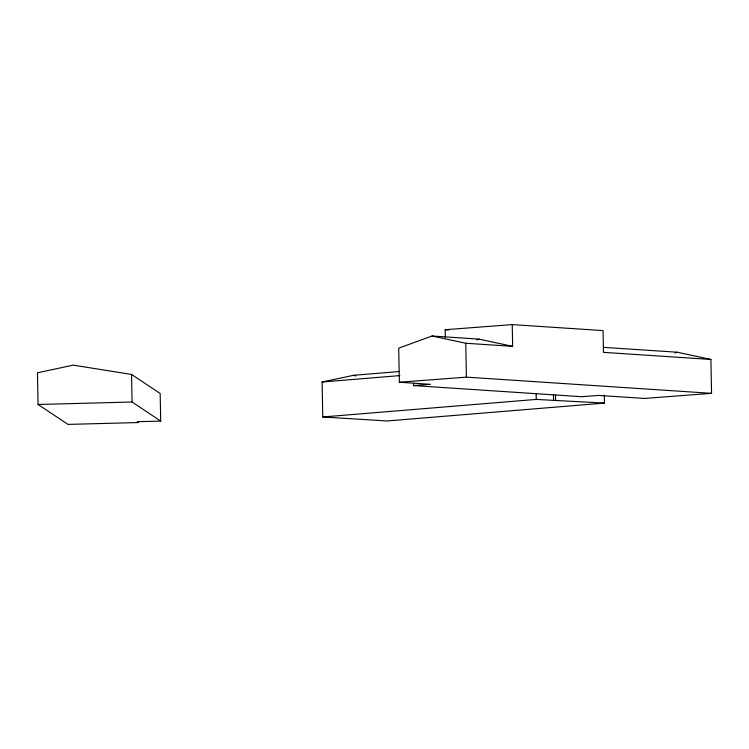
<?xml version="1.0" encoding="UTF-8"?>
<svg xmlns="http://www.w3.org/2000/svg" width="749" height="749" viewBox="0 0 749 749"><rect width="100%" height="100%" fill="white"/><g stroke="black" fill="none" stroke-linecap="round" stroke-linejoin="round"><path stroke-width="1.12" d="M445.337 337.64L445.187 329.71L512.232 324.598L512.644 346.347L478.939 339.11L432.051 336.011L398.711 348.135L399.367 382.243L430.46 384.303L413.551 385.585L413.504 383.338M476.785 339.896L478.939 339.11M675.036 353.004L677.19 352.217L710.904 359.454L711.55 393.337L644.505 398.449L598.601 395.416L581.692 396.708L413.551 385.585M399.048 371.551L353.678 375.286L322.098 381.999L322.763 416.978L386.961 420.985L604.48 403.093L604.321 395.126M322.098 381.999L399.826 375.605M322.763 416.978L536.247 399.414L604.48 403.093M399.367 382.243L466.412 377.131L711.55 393.337M38.059 404.479L132.077 402.016L160.698 421.078L160.174 393.497L131.552 374.444L73.262 365.137L37.45 372.777L38.059 404.479L67.981 424.402L138.649 422.548L137.357 421.687L160.698 421.078M512.232 324.598L603.057 330.599L603.469 352.358L710.904 359.454M445.187 329.71L448.679 329.944M603.628 347.358L677.19 352.217M432.051 336.011L465.756 343.248L512.644 346.347M353.678 375.286L355.85 375.979M555.477 394.442L555.589 400.256M553.464 394.611L553.577 400.425M536.134 393.59L536.247 399.414M465.756 343.248L466.412 377.131M131.552 374.444L132.077 402.016"/></g></svg>
